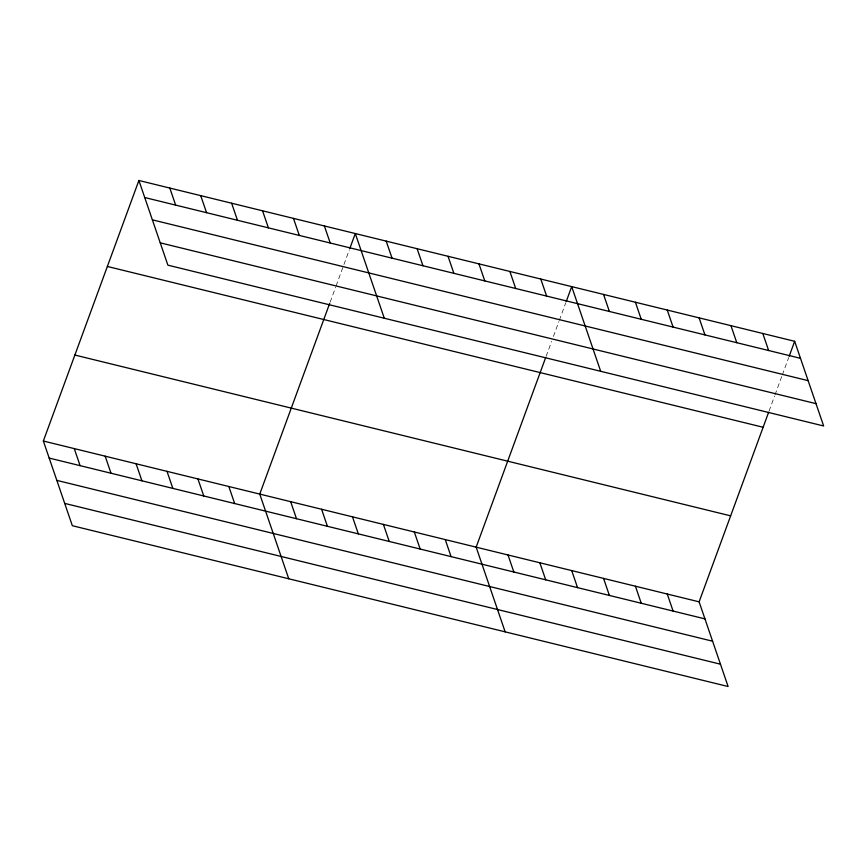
<?xml version="1.0" encoding="UTF-8"?>
<svg xmlns="http://www.w3.org/2000/svg" width="867" height="867" viewBox="0 0 867 867"><rect width="100%" height="100%" fill="white"/><g stroke="black" fill="none" stroke-linecap="round" stroke-linejoin="round"><path stroke-width="0.65" stroke-dasharray="4.33 3.25" d="M330.164 302.084L335.648 287.129M336.103 285.882L349.358 249.75M546.112 356.391L551.596 341.446M553.417 336.461L558.901 321.505M559.356 320.259L565.761 302.811M769.072 411.077L774.545 396.121M775.011 394.875L781.861 376.18M782.316 374.934L788.721 357.497"/><path stroke-width="1.3" d="M768.606 412.324L699.116 601.839L728.107 686.523L72.34 525.705L43.35 441.021L138.893 180.477L794.66 341.295L823.65 425.979L167.884 265.161L138.893 180.477M329.709 303.331L259.753 494.092L288.744 578.777M349.813 248.504L355.297 233.548L384.287 318.232M545.646 357.637L476.156 547.164L505.147 631.848M566.216 301.564L571.7 286.619L600.69 371.304M789.176 356.25L794.66 341.295M144.724 197.524L800.49 358.331M152.375 219.839L808.131 380.656M160.243 242.836L816.01 403.654M107.367 266.462L763.123 427.268M74.876 355.047L730.643 515.854M43.35 441.021L699.116 601.839M49.181 458.069L704.947 618.875M56.832 480.383L712.587 641.201M64.7 503.391L720.466 664.198M762.808 333.481L768.639 350.528M730.957 325.667L736.787 342.714M699.105 317.864L704.936 334.9M667.254 310.05L673.085 327.087M635.403 302.236L641.233 319.284M603.551 294.422L609.382 311.47M667.265 594.025L673.095 611.072M540.78 279.033L546.622 296.08M635.413 586.211L641.244 603.259M509.872 271.458L515.702 288.494M603.562 578.408L609.393 595.445M478.952 263.871L484.794 280.919M571.711 570.594L577.541 587.631M448.044 256.296L453.875 273.333M539.859 562.781L545.69 579.828M417.125 248.71L422.955 265.746M508.008 554.967L513.838 572.014M386.205 241.124L392.047 258.171M445.237 539.577L451.078 556.625M324.377 225.962L330.219 243.009M414.328 532.002L420.159 549.039M293.469 218.386L299.299 235.423M383.409 524.416L389.24 541.463M262.549 210.8L268.391 227.848M352.49 516.84L358.331 533.877M231.641 203.225L237.471 220.261M321.581 509.254L327.412 526.302M200.721 195.639L206.563 212.686M290.662 501.679L296.503 518.715M169.813 188.063L175.643 205.1M228.834 486.506L234.675 503.554M197.925 478.931L203.756 495.967M167.006 471.345L172.847 488.392M136.097 463.769L141.928 480.806M105.178 456.183L111.009 473.23M74.269 448.607L80.1 465.644"/></g></svg>
